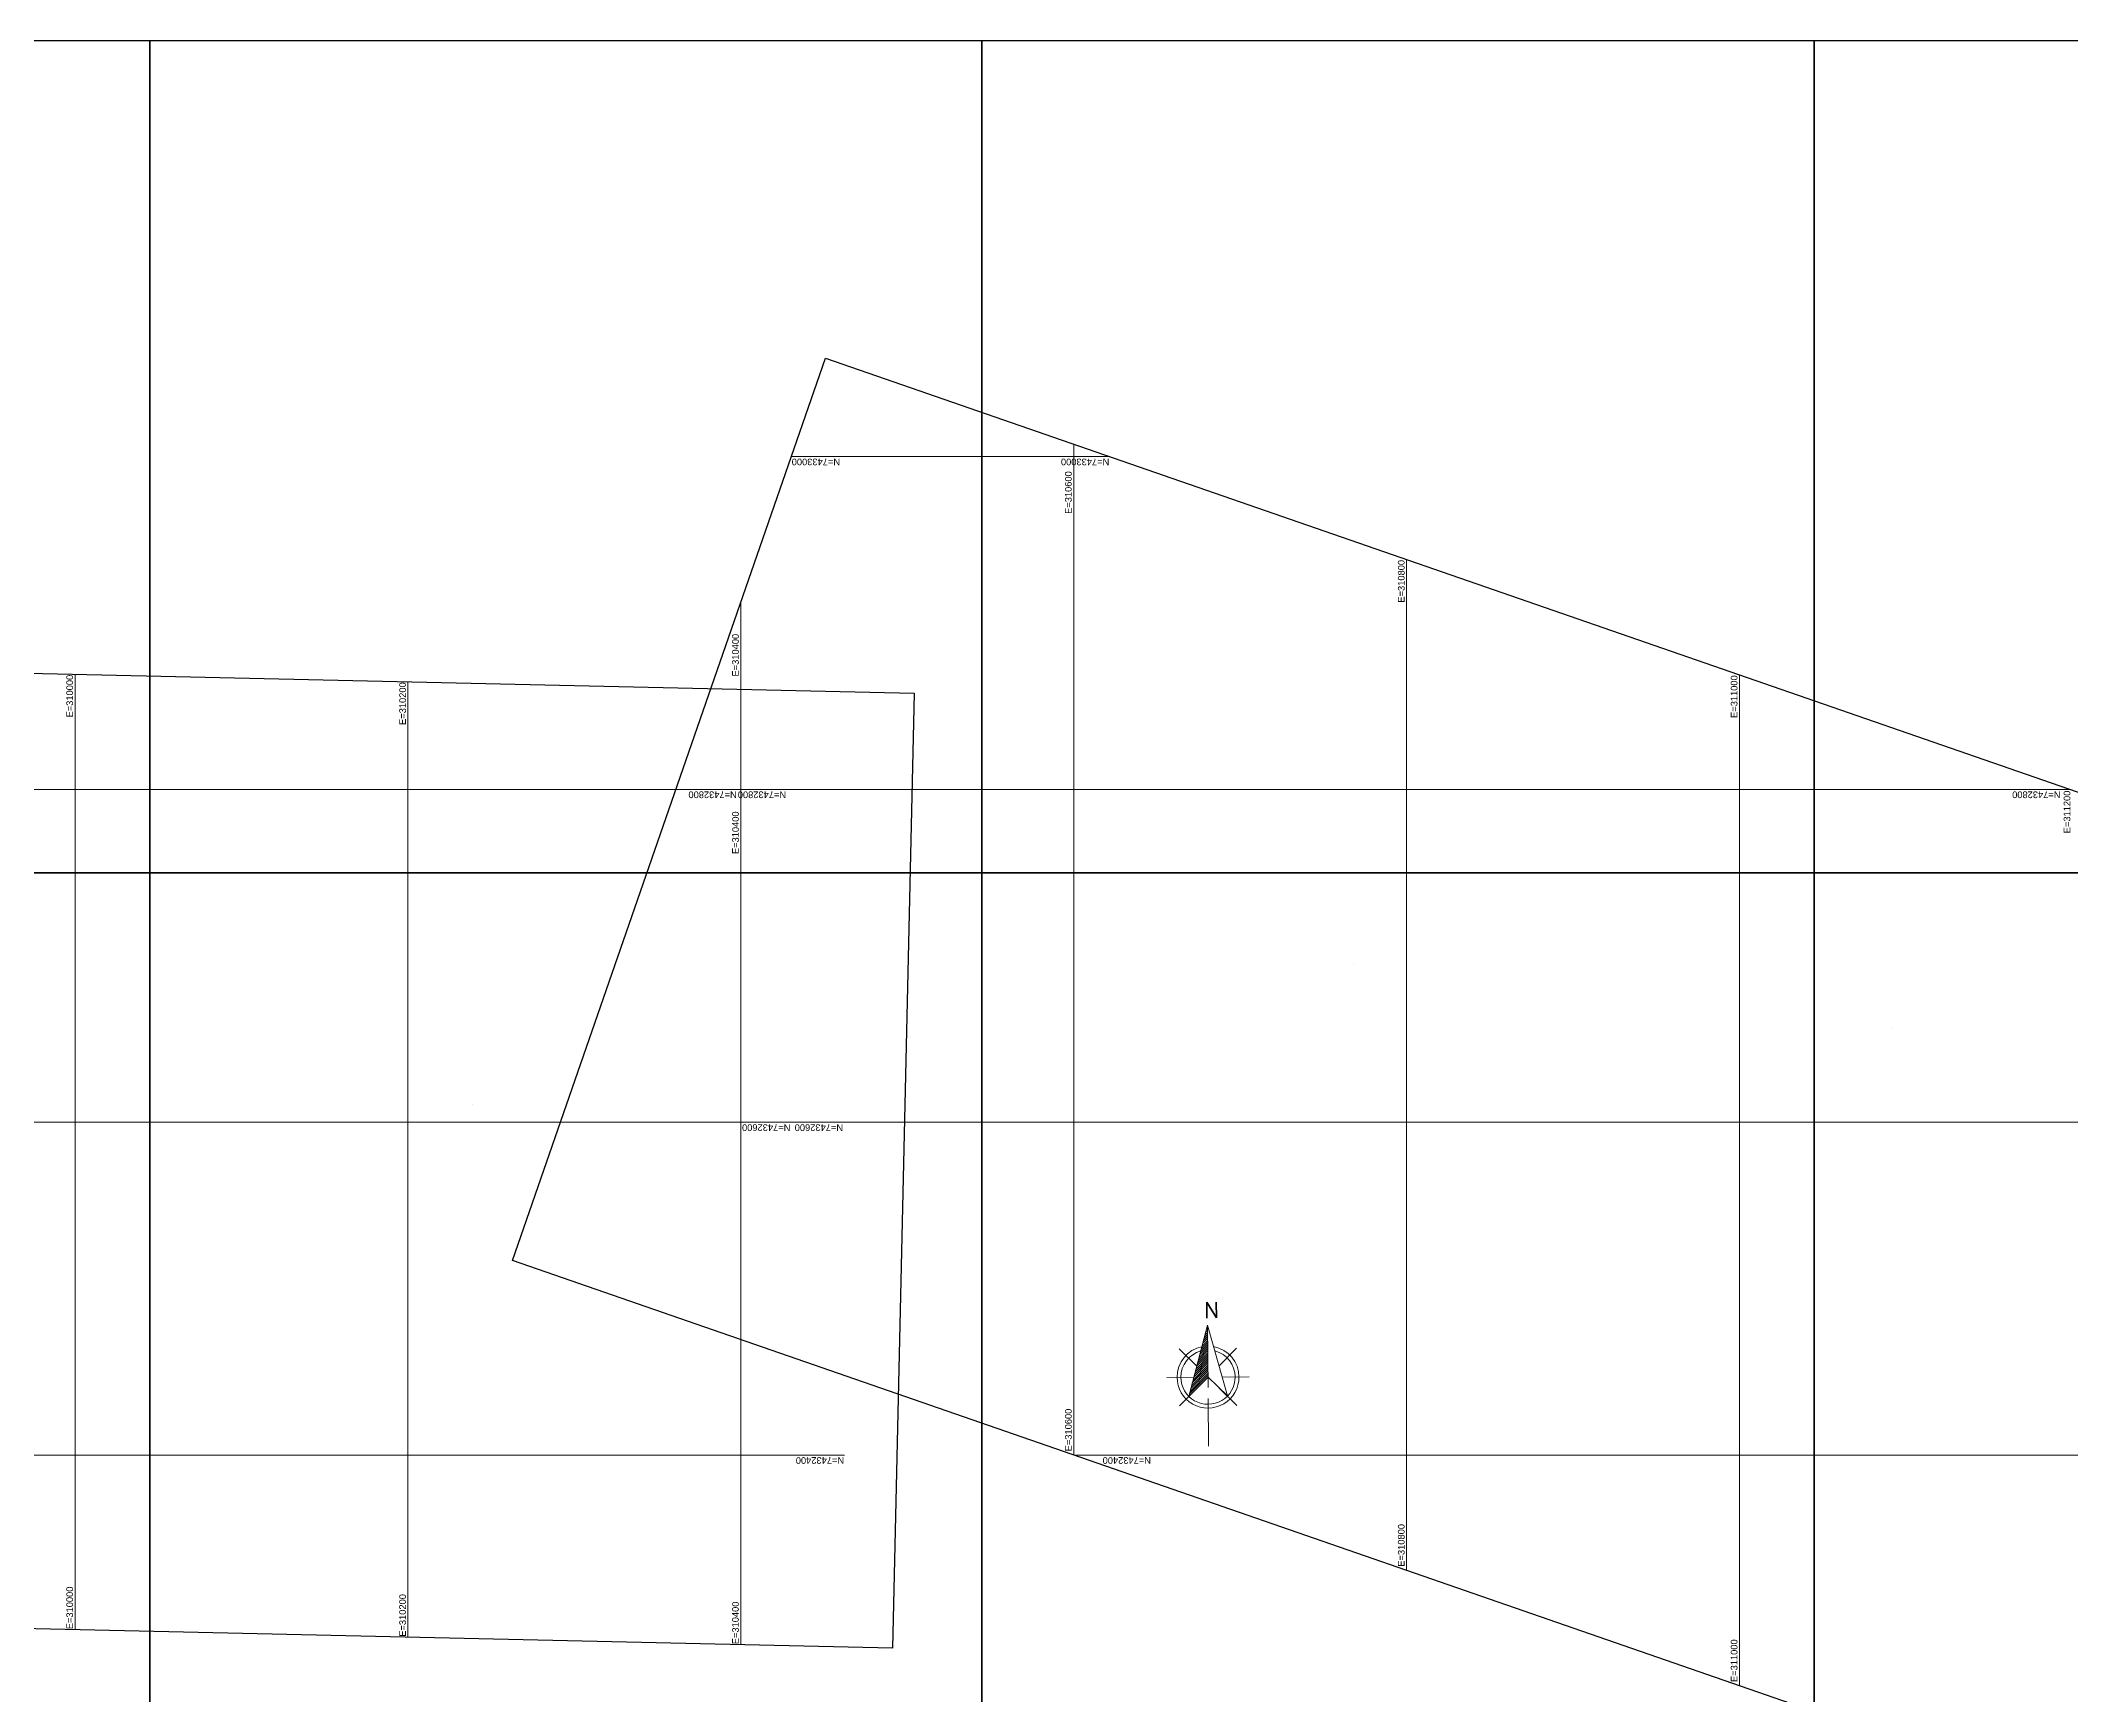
# Model space of a CAD drawing. Header units: metres. Extents: x 307545 to 341809, y 7387092 to 7434457.
# Drawn here: x 309979 to 311199, y 7432256 to 7433250 of the extents above; entities that cross this region are included whole.
import ezdxf
from ezdxf.enums import TextEntityAlignment as Align

# ---------------------------------------------------------------- set-up
doc = ezdxf.new("R2010")
doc.units = ezdxf.units.M
doc.header["$LTSCALE"] = 10
for name, color, linetype, lineweight in [('2 - TIC', 40, 'TIC_LINE', 30), ('A-NORTE', 2, 'Continuous', 9), ('F-VT-MALHA', 8, 'Continuous', 0)]:
    doc.layers.add(name, color=color, linetype=linetype, lineweight=lineweight)
doc.layers.add('A-IMAGENS', color=255, linetype='Continuous')
doc.layers.add('F-SC-MALHA-TXT', color=8, linetype='Continuous')
doc.layers.add('A-VIEWPORTS', color=2, linetype='Continuous', plot=False)
doc.styles.add('Arial', font='arial.ttf')
doc.styles.add('R200', font='simplex.shx', dxfattribs={"height": 5})
doc.styles.get("Standard").update_dxf_attribs({"font": 'arial.ttf'})
doc.linetypes.add('TIC_LINE', pattern='A,3.5,-0.25,["TIC",Standard,S=0.175,R=0,X=-0.05,Y=-0.1],-0.5', length=4.25)
doc.dimstyles.new('ISO-25', dxfattribs={"dimtxt": 2.5, "dimasz": 2.5, "dimexe": 1.25, "dimexo": 0.625, "dimtad": 1, "dimtxsty": 'Standard', "dimcen": 2.5, "dimadec": 0, "dimazin": 0, "dimtfac": 1, "dimtmove": 0, "dimatfit": 3, "dimfxl": 1, "dimarcsym": 0})
picture_1 = doc.add_image_def('image4.jpg', size_in_pixel=(5000, 5000))
picture_2 = doc.add_image_def('image5.jpg', size_in_pixel=(5000, 5000))
picture_3 = doc.add_image_def('image6.jpg', size_in_pixel=(5000, 5000))
picture_4 = doc.add_image_def('image7.jpg', size_in_pixel=(5000, 5000))
picture_5 = doc.add_image_def('image8.jpg', size_in_pixel=(5000, 5000))
picture_6 = doc.add_image_def('image9.jpg', size_in_pixel=(5000, 5000))
picture_7 = doc.add_image_def('image50.jpg', size_in_pixel=(5000, 5000))
picture_8 = doc.add_image_def('image51.jpg', size_in_pixel=(5000, 5000))

# ---------------------------------------------------------------- blocks, each defined once
blk = doc.blocks.new('*U78')
at = {"layer": 'A-VIEWPORTS', "color": 2, "linetype": 'Continuous', "lineweight": -3}
blk.add_lwpolyline([(311537.9, 7432074.9), (310262.8, 7432516.9), (310450.8, 7433059.2), (311725.9, 7432617.3)], close=True, dxfattribs=at)
blk = doc.blocks.new('*U79')
at = {"layer": 'A-VIEWPORTS', "color": 2, "linetype": 'Continuous', "lineweight": -3}
blk.add_lwpolyline([(310491.2, 7432284), (309142, 7432314.5), (309155, 7432888.3), (310504.2, 7432857.9)], close=True, dxfattribs=at)
blk = doc.blocks.new('*X81')
at = {"color": 0}
for p, q in [((145.76, -415.33), (147.62, -413.47)), ((145.96, -414.6), (147.62, -412.94)), ((146.16, -413.87), (147.62, -412.41)), ((146.36, -413.14), (147.62, -411.88)), ((146.55, -412.41), (147.62, -411.35)), ((146.75, -411.68), (147.62, -410.82)), ((146.95, -410.95), (147.62, -410.29)), ((147.15, -410.22), (147.62, -409.76)), ((147.35, -409.49), (147.62, -409.23)), ((147.55, -408.76), (147.62, -408.7)), ((143.76, -422.63), (147.62, -418.77)), ((143.96, -421.9), (147.62, -418.24)), ((144.16, -421.17), (147.62, -417.71)), ((144.36, -420.44), (147.62, -417.18)), ((144.56, -419.71), (147.62, -416.65)), ((144.76, -418.98), (147.62, -416.12)), ((144.96, -418.25), (147.62, -415.59)), ((145.16, -417.52), (147.62, -415.06)), ((145.36, -416.79), (147.62, -414.53)), ((145.56, -416.06), (147.62, -414)), ((142.76, -426.28), (147.62, -421.42)), ((142.96, -425.55), (147.62, -420.89)), ((143.16, -424.82), (147.62, -420.36)), ((143.36, -424.09), (147.62, -419.83)), ((143.56, -423.36), (147.62, -419.3))]:
    blk.add_line(p, q, dxfattribs=at)
blk = doc.blocks.new('NORTE')
at = {"layer": 'A-NORTE'}
for p, q in [((0, 72.7), (0, 35.2)), ((-6.7, 48.2), (-17.2, 58.7)), ((6.7, 48.2), (17.2, 58.7)), ((-8.5, 41.5), (-24.7, 41.5)), ((8.5, 41.5), (24.7, 41.5)), ((-6.7, 34.8), (-17.2, 24.4)), ((0, 28.7), (0, 0)), ((6.7, 34.8), (17.2, 24.4))]:
    blk.add_line(p, q, dxfattribs=at)
blk.add_lwpolyline([(-11.7, 30), (0, 72.7), (11.6, 30.1), (0, 41.5), (-11.7, 30)], dxfattribs=at)
for points in [[(-18.6, 41.5, 1), (18.6, 41.5, 0.359415), (3.5, 59.8, 1)], [(-3.5, 59.8, 0.359415), (-18.6, 41.5, 1)]]:
    blk.add_lwpolyline(points, format="xyb", dxfattribs=at)
for start, end in [(105.027, 180), (0, 74.973), (180, 0)]:
    blk.add_arc((0, 41.5), 16.3, start, end, dxfattribs=at)
at = {"layer": 'A-NORTE', "xscale": 2.329019315242768, "yscale": 2.329019315242768, "zscale": 2.329019315242768}
blk.add_blockref('*X81', (-343.8, 1024.1), dxfattribs=at)
at = {"layer": 'A-NORTE', "style": 'R200'}
blk.add_attdef('N', (-2, 77), '', height=9.44, dxfattribs=at)

msp = doc.modelspace()

# ---------------------------------------------------------------- linework, layer by layer
at = {"layer": 'F-VT-MALHA'}
for p, q in [((310600, 7433007.5), (310600, 7432400)), ((310621.7, 7433000), (310430.3, 7433000)), ((310800, 7432938.2), (310800, 7432330.7)), ((310400, 7432912.7), (310400, 7432787.1)), ((310000, 7432869.2), (310000, 7432295.1)), ((311000, 7432868.9), (311000, 7432261.4)), ((310200, 7432864.7), (310200, 7432290.6)), ((309321.1, 7432800), (310397.9, 7432800)), ((311198.7, 7432800), (310397.9, 7432800)), ((310400, 7432286.1), (310400, 7432787.1)), ((309177, 7432600), (310430.1, 7432600)), ((310430.1, 7432600), (311719.9, 7432600)), ((309144, 7432400), (310462.4, 7432400)), ((310600.1, 7432400), (311643.1, 7432400))]:
    msp.add_line(p, q, dxfattribs=at)

# ---------------------------------------------------------------- block references
at = {"layer": 'A-NORTE', "rotation": 0.3942012420536032}
msp.add_blockref('NORTE', (310681, 7432405.4), dxfattribs=at).add_auto_attribs({'N': 'N'})
at = {"layer": 'A-VIEWPORTS', "color": 2, "linetype": 'Continuous', "lineweight": -3}
for name in ['*U78', '*U79']:
    msp.add_blockref(name, (0, 0), dxfattribs=at)

# ---------------------------------------------------------------- texts
at = {"layer": 'F-SC-MALHA-TXT', "style": 'Arial'}
for s, rotation, p in [('N=7433000', 180, (310430.6, 7433000)), ('E=310600', 90, (310600, 7432991.2)), ('E=310800', 90, (310800, 7432937.9)), ('E=310400', 90, (310400, 7432893.5)), ('E=310000', 90, (310000, 7432868.9)), ('E=311000', 90, (311000, 7432868.6)), ('E=310200', 90, (310200, 7432864.4)), ('N=7432800', 180, (310398.2, 7432800)), ('E=311200', 90, (311200, 7432799.3)), ('E=310400', 90, (310400, 7432786.8)), ('N=7432600', 180, (310432.4, 7432600)), ('N=7432400', 180, (310617.4, 7432400))]:
    msp.add_text(s, height=4, rotation=rotation, dxfattribs=at).set_placement(p, align=Align.BOTTOM_RIGHT)
for s, rotation, p in [('N=7433000', 180, (310621.4, 7433000)), ('N=7432800', 180, (310397.6, 7432800)), ('N=7432800', 180, (311192.9, 7432800)), ('N=7432600', 180, (310429.8, 7432600)), ('E=310600', 90, (310600, 7432402.3)), ('N=7432400', 180, (310462.1, 7432400)), ('E=310800', 90, (310800, 7432333)), ('E=310000', 90, (310000, 7432295.4)), ('E=310200', 90, (310200, 7432290.9)), ('E=310400', 90, (310400, 7432286.4)), ('E=311000', 90, (311000, 7432263.7))]:
    msp.add_text(s, height=4, rotation=rotation, dxfattribs=at).set_placement(p, align=Align.BOTTOM_LEFT)

# ---------------------------------------------------------------- pictures from other files: only their frames are drawn
at = {"layer": 'A-IMAGENS', "transparency": 33554687}
image = msp.add_image(picture_7, insert=(309544.9, 7432750), size_in_units=(500, 500), dxfattribs=dict(at, brightness=90))
image.dxf.flags = 6
image = msp.add_image(picture_4, insert=(310044.9, 7432750), size_in_units=(500, 500), dxfattribs=dict(at, brightness=90))
image.dxf.flags = 6
image = msp.add_image(picture_2, insert=(310544.9, 7432750), size_in_units=(500, 500), dxfattribs=dict(at, brightness=90))
image.dxf.flags = 6
image = msp.add_image(picture_6, insert=(311044.9, 7432750), size_in_units=(500, 500), dxfattribs=dict(at, brightness=90))
image.dxf.flags = 6
image = msp.add_image(picture_8, insert=(309544.9, 7432250), size_in_units=(500, 500), dxfattribs=dict(at, brightness=90))
image.dxf.flags = 6
image = msp.add_image(picture_3, insert=(310044.9, 7432250), size_in_units=(500, 500), dxfattribs=dict(at, brightness=90))
image.dxf.flags = 6
image = msp.add_image(picture_1, insert=(310544.9, 7432250), size_in_units=(500, 500), dxfattribs=dict(at, brightness=90))
image.dxf.flags = 6
image = msp.add_image(picture_5, insert=(311044.9, 7432250), size_in_units=(500, 500), dxfattribs=dict(at, brightness=90))
image.dxf.flags = 6

# ---------------------------------------------------------------- leaders
at = {"layer": '2 - TIC', "color": 40, "linetype": 'TIC_LINE', "lineweight": 30}
for points in [[(310768.3, 7432695), (310768.3, 7432695)], [(311091.1, 7432657.1), (311091.1, 7432657.1)], [(310238.6, 7432610.6), (310238.6, 7432610.6)]]:
    msp.add_leader(points, dimstyle='ISO-25', override={"dimscale": 1, "dimasz": 0.01}, dxfattribs=at)

doc.saveas('drawing.dxf')
